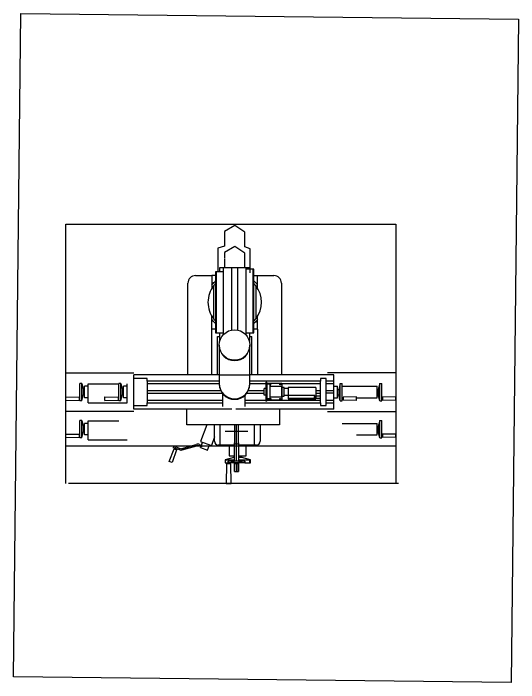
# Model space of a CAD drawing. Header units: inches. Extents: x -302 to 697, y -204 to 171.
# Drawn here: x -302.2 to -169.8, y -119.8 to 55.5 of the extents above; entities that cross this region are included whole.
import ezdxf

# ---------------------------------------------------------------- set-up
doc = ezdxf.new("R2010")
doc.units = ezdxf.units.IN
doc.header["$MEASUREMENT"] = 0
picture_1 = doc.add_image_def('image1.jpg', size_in_pixel=(3024, 4032))

# ---------------------------------------------------------------- blocks, each defined once
blk = doc.blocks.new('SW_CENTERMARKSYMBOL_5')
at = {"color": 0, "linetype": 'Continuous', "lineweight": 18}
for p, q in [((-0.1, 0), (-0.198, 0)), ((0, 0), (-0.1, 0)), ((0, 0.1), (0, 0.198)), ((0, 0), (0, 0.1)), ((0, 0), (0, -0.1)), ((0, 0), (0.1, 0)), ((0.1, 0), (0.198, 0)), ((0, -0.1), (0, -0.198))]:
    blk.add_line(p, q, dxfattribs=at)
blk = doc.blocks.new('SW_CENTERMARKSYMBOL_6')
at = {"color": 0, "linetype": 'Continuous', "lineweight": 18}
for p, q in [((-0.1, 0), (-0.198, 0)), ((0, 0), (-0.1, 0)), ((0, 0.1), (0, 0.198)), ((0, 0), (0, 0.1)), ((0, 0), (0, -0.1)), ((0, 0), (0.1, 0)), ((0.1, 0), (0.198, 0)), ((0, -0.1), (0, -0.198))]:
    blk.add_line(p, q, dxfattribs=at)
blk = doc.blocks.new('SW_CENTERMARKSYMBOL_7')
at = {"color": 0, "linetype": 'Continuous', "lineweight": 18}
for p, q in [((-0.1, 0), (-0.198, 0)), ((0, 0), (-0.1, 0)), ((0, 0.1), (0, 0.198)), ((0, 0), (0, 0.1)), ((0, 0), (0, -0.1)), ((0, 0), (0.1, 0)), ((0.1, 0), (0.198, 0)), ((0, -0.1), (0, -0.198))]:
    blk.add_line(p, q, dxfattribs=at)
blk = doc.blocks.new('SW_CENTERMARKSYMBOL_8')
at = {"color": 0, "linetype": 'Continuous', "lineweight": 18}
for p, q in [((-0.1, 0), (-0.198, 0)), ((0, 0), (-0.1, 0)), ((0, 0.1), (0, 0.198)), ((0, 0), (0, 0.1)), ((0, 0), (0, -0.1)), ((0, 0), (0.1, 0)), ((0.1, 0), (0.198, 0)), ((0, -0.1), (0, -0.198))]:
    blk.add_line(p, q, dxfattribs=at)
blk = doc.blocks.new('sharp-lmv-42-plan')
at = {"color": 18, "true_color": 0x000000}
for p, q in [((-148.56, -64.21), (-62.13, -64.21)), ((-147.86, -132.13), (-147.86, -64.21)), ((-61.43, -64.21), (-61.43, -132.13)), ((-61.43, -132.13), (-147.86, -132.13))]:
    blk.add_line(p, q, dxfattribs=at)
at = {"color": 6, "linetype": 'Continuous', "lineweight": 25}
for p, q in [((-104.76, -64.23), (-104.65, -69.41)), ((-103.43, -64.23), (-104.76, -64.23)), ((-103.54, -69.41), (-103.43, -64.23)), ((-106.71, -67.41), (-106.71, -69.44)), ((-106.66, -69.44), (-106.66, -67.41)), ((-106.2, -67.41), (-106.66, -67.41)), ((-106.2, -67.41), (-106.2, -69.44)), ((-106.15, -69.51), (-106.15, -67.41)), ((-106.11, -69.44), (-106.11, -67.41)), ((-105.65, -67.41), (-106.11, -67.41)), ((-105.65, -67.41), (-105.65, -69.44)), ((-105.6, -69.44), (-105.6, -67.41)), ((-109.83, -69.68), (-109.83, -70.45)), ((-109.58, -69.68), (-109.83, -69.68)), ((-108.37, -69.68), (-109.58, -69.68)), ((-109.58, -70.45), (-109.58, -69.68)), ((-108.36, -69.63), (-108.36, -70.09)), ((-108.35, -70.09), (-108.35, -69.63)), ((-108.35, -69.63), (-107.46, -69.63)), ((-108.35, -70.09), (-107.46, -70.09)), ((-107.46, -70.09), (-107.46, -69.63)), ((-107.07, -69.63), (-107.07, -70.09)), ((-107.07, -69.63), (-106.88, -69.63)), ((-106.88, -70.09), (-107.07, -70.09)), ((-106.88, -69.63), (-106.88, -70.09)), ((-106.78, -69.51), (-106.78, -69.63)), ((-106.78, -70.09), (-106.78, -74.88)), ((-106.77, -69.44), (-106.77, -69.51)), ((-106.15, -69.51), (-106.15, -69.63)), ((-106.15, -70.09), (-106.15, -74.88)), ((-105.54, -69.51), (-105.54, -69.44)), ((-105.53, -69.63), (-105.53, -69.51)), ((-105.53, -74.88), (-105.53, -70.09)), ((-105.43, -70.09), (-105.43, -69.63)), ((-105.43, -69.63), (-105.24, -69.63)), ((-105.24, -70.09), (-105.43, -70.09)), ((-105.24, -70.09), (-105.24, -69.63)), ((-104.84, -70.09), (-104.84, -69.63)), ((-104.84, -69.63), (-103.96, -69.63)), ((-104.84, -70.09), (-103.96, -70.09)), ((-104.65, -69.41), (-103.54, -69.41)), ((-104.37, -69.41), (-104.37, -69.63)), ((-104.35, -69.63), (-104.35, -69.41)), ((-103.96, -69.63), (-103.96, -70.09)), ((-103.95, -70.09), (-103.95, -69.63)), ((-103.14, -69.68), (-103.94, -69.68)), ((-103.82, -69.68), (-103.82, -69.41)), ((-103.14, -70.45), (-103.14, -69.68)), ((-90.42, -73.1), (-89.29, -69.71)), ((-88.54, -69.98), (-89.85, -73.31)), ((-89.29, -69.71), (-88.54, -69.98)), ((-109.83, -70.45), (-107.51, -71.01)), ((-109.58, -70.45), (-109.83, -70.45)), ((-106.78, -70.45), (-109.58, -70.45)), ((-108.7, -71.48), (-108.7, -74.44)), ((-106.78, -71.48), (-108.7, -71.48)), ((-107.51, -71.01), (-107.51, -71.48)), ((-107.51, -71.01), (-107.43, -71.01)), ((-107.43, -71.01), (-106.78, -71.01)), ((-107.43, -71.48), (-107.43, -71.01)), ((-103.14, -70.45), (-105.53, -70.45)), ((-105.53, -71.01), (-105.46, -71.01)), ((-104.27, -71.48), (-105.53, -71.48)), ((-105.46, -71.01), (-103.14, -70.45)), ((-105.46, -71.48), (-105.46, -71.01)), ((-104.27, -74.44), (-104.27, -71.48)), ((-98.59, -72.96), (-99.1, -74.37)), ((-96.71, -73.64), (-98.59, -72.96)), ((-91.93, -73.02), (-95.73, -74.12)), ((-95.72, -74.12), (-91.91, -73.02)), ((-91.81, -73.38), (-95.61, -74.48)), ((-91.91, -73.02), (-91.93, -73.02)), ((-90.22, -73.83), (-91.42, -73.4)), ((-91.31, -73.04), (-91.29, -73.04)), ((-91.29, -73.04), (-90.21, -73.44)), ((-90.81, -73.22), (-90.77, -73.13)), ((-90.77, -73.13), (-89.6, -73.56)), ((-89.85, -73.31), (-90.42, -73.1)), ((-90.36, -73.28), (-90.31, -73.14)), ((-90.1, -73.48), (-90.22, -73.83)), ((-90.21, -73.44), (-90.1, -73.48)), ((-90.1, -73.48), (-89.63, -73.65)), ((-89.96, -73.27), (-90.01, -73.41)), ((-89.6, -73.56), (-89.63, -73.65)), ((-112.38, -79.61), (-112.38, -75.3)), ((-111.38, -74.3), (-110.88, -74.3)), ((-110.88, -74.3), (-110.88, -79.61)), ((-110.88, -74.3), (-106.58, -74.3)), ((-106.58, -74.59), (-106.65, -74.64)), ((-106.65, -74.64), (-106.65, -79.61)), ((-106.15, -74.59), (-106.15, -74.64)), ((-106.15, -74.64), (-106.15, -79.61)), ((-105.73, -74.3), (-101.88, -74.3)), ((-105.65, -74.64), (-105.73, -74.59)), ((-105.65, -79.61), (-105.65, -74.64)), ((-101.88, -74.3), (-101.88, -79.61)), ((-101.88, -74.3), (-101.38, -74.3)), ((-100.38, -76.42), (-99.57, -74.2)), ((-100.38, -75.3), (-100.38, -79.61)), ((-96.75, -75.22), (-99.57, -74.2)), ((-98.35, -79.61), (-96.75, -75.22)), ((-97.22, -75.05), (-96.71, -73.64)), ((-96.94, -74.28), (-97.22, -75.05)), ((-96.97, -73.87), (-97.1, -74.22)), ((-97.1, -74.22), (-96.97, -73.87)), ((-96.46, -74.45), (-97.1, -74.22)), ((-97.1, -74.22), (-97.1, -74.22)), ((-96.97, -73.87), (-96.33, -74.1)), ((-96.97, -73.87), (-96.97, -73.87)), ((-96.71, -73.64), (-96.81, -73.93)), ((-95.73, -74.12), (-95.72, -74.12)), ((-90.22, -73.83), (-89.76, -74)), ((-89.63, -73.65), (-89.76, -74)), ((-103.15, -77.99), (-109.15, -77.99)), ((-131.64, -83.7), (-131.64, -85.37)), ((-131.64, -83.7), (-105.95, -83.7)), ((-104.95, -83.7), (-79.28, -83.7)), ((-79.28, -83.7), (-79.28, -84.7)), ((-129.64, -85.37), (-131.64, -85.37)), ((-131.64, -85.37), (-131.64, -86.02)), ((-129.64, -84.7), (-129.64, -85.37)), ((-128.14, -84.7), (-129.64, -84.7)), ((-129.64, -85.37), (-129.64, -86.02)), ((-128.14, -85.37), (-128.14, -84.7)), ((-108.45, -85.37), (-128.14, -85.37)), ((-128.14, -85.37), (-128.14, -86.02)), ((-114.05, -85.77), (-113.8, -85.77)), ((-114.05, -85.77), (-114.05, -90.77)), ((-113.8, -90.77), (-113.8, -85.77)), ((-108.45, -84.38), (-108.45, -87.44)), ((-102.45, -87.9), (-102.45, -84.38)), ((-82.78, -85.37), (-102.45, -85.37)), ((-82.78, -84.7), (-82.78, -85.37)), ((-79.28, -84.7), (-82.78, -84.7)), ((-82.78, -86.02), (-82.78, -85.37)), ((-79.28, -84.7), (-79.28, -91.7)), ((-77.53, -85.37), (-77.53, -86.02)), ((-137.55, -86), (-134.05, -86.07)), ((-137.55, -86), (-137.55, -86.9)), ((-137.55, -86.9), (-134.05, -86.82)), ((-134.05, -86.82), (-134.05, -86.07)), ((-133.86, -86.26), (-134.05, -86.26)), ((-133.86, -86.63), (-134.05, -86.63)), ((-133.86, -86.7), (-134.05, -86.7)), ((-133.34, -85.93), (-133.86, -85.93)), ((-133.86, -85.93), (-133.86, -90.46)), ((-133.34, -85.93), (-133.34, -90.46)), ((-133.34, -85.93), (-132.97, -87.5)), ((-132.64, -87.5), (-132.97, -87.5)), ((-132.97, -88.89), (-132.97, -87.5)), ((-131.64, -86.7), (-132.64, -86.7)), ((-132.64, -86.7), (-132.64, -89.7)), ((-131.64, -86.02), (-131.64, -87.87)), ((-131.64, -86.02), (-129.64, -86.02)), ((-129.64, -86.02), (-129.64, -87.87)), ((-126.93, -86.55), (-128.18, -86.55)), ((-128.18, -86.55), (-128.18, -87.1)), ((-128.18, -87.1), (-126.93, -87.1)), ((-128.14, -86.02), (-128.14, -86.55)), ((-128.14, -86.02), (-114.05, -86.02)), ((-128.14, -87.1), (-128.14, -87.87)), ((-126.93, -87.14), (-126.93, -86.43)), ((-119.7, -86.43), (-126.93, -86.43)), ((-126.93, -89.41), (-126.93, -87.14)), ((-126.68, -87.14), (-126.93, -87.14)), ((-126.68, -86.47), (-119.7, -86.47)), ((-126.68, -86.47), (-126.68, -87.14)), ((-126.68, -87.14), (-126.68, -87.25)), ((-126.68, -87.25), (-119.7, -87.25)), ((-126.55, -86.61), (-126.55, -87.01)), ((-119.7, -86.47), (-119.7, -86.43)), ((-119.7, -87.25), (-119.7, -86.47)), ((-119.7, -89.41), (-119.7, -87.25)), ((-118.59, -87.39), (-119.7, -87.39)), ((-118.09, -87.14), (-118.59, -87.14)), ((-118.59, -87.14), (-118.59, -89.41)), ((-118.09, -87.14), (-118.09, -89.41)), ((-118.06, -87.39), (-118.09, -87.39)), ((-114.19, -86.15), (-118.06, -86.15)), ((-118.06, -86.94), (-118.06, -86.15)), ((-114.99, -86.94), (-118.06, -86.94)), ((-118.06, -86.94), (-118.06, -89.61)), ((-114.19, -86.49), (-114.99, -86.49)), ((-114.99, -86.49), (-114.99, -90.3)), ((-114.19, -86.49), (-114.19, -86.15)), ((-114.19, -86.49), (-114.19, -90.3)), ((-114.05, -87.39), (-114.19, -87.39)), ((-113.8, -86.02), (-108.45, -86.02)), ((-113.8, -87.39), (-113.4, -87.39)), ((-113.4, -87.39), (-113.4, -89.16)), ((-102.45, -86.02), (-82.78, -86.02)), ((-82.78, -87.87), (-82.78, -86.02)), ((-77.53, -86.02), (-77.53, -87.87)), ((-77.53, -86.7), (-76.53, -86.7)), ((-76.53, -86.7), (-76.53, -89.7)), ((-76.53, -87.5), (-76.21, -87.5)), ((-75.83, -85.93), (-76.21, -87.5)), ((-76.21, -88.89), (-76.21, -87.5)), ((-75.83, -85.93), (-75.31, -85.93)), ((-75.83, -85.93), (-75.83, -90.46)), ((-75.31, -85.93), (-75.31, -90.46)), ((-75.31, -86.26), (-75.13, -86.26)), ((-75.31, -86.63), (-75.13, -86.63)), ((-71.63, -86), (-75.13, -86.07)), ((-75.13, -86.82), (-75.13, -86.07)), ((-71.63, -86.9), (-75.13, -86.82)), ((-71.63, -86), (-71.63, -86.9)), ((-133.34, -90.46), (-132.97, -88.89)), ((-132.64, -88.89), (-132.97, -88.89)), ((-131.64, -87.87), (-129.64, -87.87)), ((-131.64, -87.87), (-131.64, -88.52)), ((-131.64, -88.52), (-131.64, -90.37)), ((-131.64, -88.52), (-129.64, -88.52)), ((-129.64, -87.87), (-129.64, -88.52)), ((-129.64, -88.52), (-129.64, -90.37)), ((-126.93, -87.87), (-128.14, -87.87)), ((-128.14, -87.87), (-128.14, -88.52)), ((-128.14, -88.52), (-128.14, -90.37)), ((-128.14, -88.52), (-126.93, -88.52)), ((-119.7, -89.16), (-118.59, -89.16)), ((-118.09, -89.16), (-118.06, -89.16)), ((-114.19, -89.16), (-114.05, -89.16)), ((-113.8, -89.16), (-113.4, -89.16)), ((-108.83, -87.87), (-113.4, -87.87)), ((-113.4, -88.52), (-109.24, -88.52)), ((-82.78, -87.87), (-102.45, -87.87)), ((-102.06, -88.52), (-82.78, -88.52)), ((-82.78, -88.52), (-82.78, -87.87)), ((-82.78, -90.37), (-82.78, -88.52)), ((-77.53, -87.87), (-77.53, -88.52)), ((-77.53, -88.52), (-77.53, -90.37)), ((-76.53, -88.89), (-76.21, -88.89)), ((-75.83, -90.46), (-76.21, -88.89)), ((-133.34, -90.46), (-133.86, -90.46)), ((-131.64, -89.7), (-132.64, -89.7)), ((-131.64, -90.37), (-129.64, -90.37)), ((-131.64, -90.37), (-131.64, -91.02)), ((-131.64, -91.02), (-131.64, -92.7)), ((-131.64, -91.02), (-129.64, -91.02)), ((-129.64, -90.37), (-129.64, -91.02)), ((-129.64, -91.02), (-129.64, -91.7)), ((-128.14, -90.37), (-118.06, -90.37)), ((-128.14, -90.37), (-128.14, -91.02)), ((-128.14, -91.7), (-128.14, -91.02)), ((-128.14, -91.02), (-109.65, -91.02)), ((-126.93, -89.41), (-119.7, -89.41)), ((-118.59, -89.41), (-118.09, -89.41)), ((-118.06, -89.61), (-114.99, -89.61)), ((-118.06, -90.4), (-118.06, -89.61)), ((-118.06, -90.4), (-114.19, -90.4)), ((-114.19, -90.3), (-114.99, -90.3)), ((-114.19, -90.4), (-114.19, -90.3)), ((-114.19, -90.37), (-114.05, -90.37)), ((-114.05, -90.77), (-113.8, -90.77)), ((-113.8, -90.37), (-109.65, -90.37)), ((-109.65, -90.29), (-109.65, -90.42)), ((-109.65, -90.42), (-109.65, -92.7)), ((-101.65, -90.42), (-101.65, -90.29)), ((-101.65, -90.37), (-82.78, -90.37)), ((-101.65, -92.7), (-101.65, -90.42)), ((-101.65, -91.02), (-82.78, -91.02)), ((-82.78, -91.02), (-82.78, -90.37)), ((-82.78, -91.02), (-82.78, -91.7)), ((-77.53, -89.7), (-76.53, -89.7)), ((-75.83, -90.46), (-75.31, -90.46)), ((-131.64, -92.7), (-109.65, -92.7)), ((-129.64, -91.7), (-128.14, -91.7)), ((-117.93, -116.7), (-117.93, -92.7)), ((-111.68, -104.7), (-111.68, -92.7)), ((-110.18, -92.7), (-110.18, -102.7)), ((-101.65, -92.7), (-109.65, -92.7)), ((-109.65, -92.7), (-109.65, -100.42)), ((-101.65, -92.7), (-79.28, -92.7)), ((-101.65, -100.42), (-101.65, -92.7)), ((-101.18, -92.7), (-101.18, -102.7)), ((-99.68, -92.7), (-99.68, -104.7)), ((-93.43, -92.7), (-93.43, -116.7)), ((-82.78, -91.7), (-79.28, -91.7)), ((-79.28, -91.7), (-79.28, -92.7)), ((-109.65, -100.42), (-109.65, -100.51)), ((-101.65, -100.51), (-101.65, -100.42)), ((-109.68, -102.7), (-110.18, -102.7)), ((-109.68, -101.7), (-109.68, -103.7)), ((-109.47, -101.7), (-109.68, -101.7)), ((-108.68, -103.13), (-108.68, -120.7)), ((-102.68, -120.7), (-102.68, -103.19)), ((-101.68, -101.7), (-101.83, -101.7)), ((-101.68, -103.7), (-101.68, -101.7)), ((-101.18, -102.7), (-101.68, -102.7)), ((-111.68, -104.7), (-110.68, -104.7)), ((-111.68, -104.7), (-111.68, -107.2)), ((-110.68, -103.7), (-110.68, -120.39)), ((-110.43, -103.7), (-110.68, -103.7)), ((-110.43, -120.39), (-110.43, -103.7)), ((-108.68, -103.7), (-110.43, -103.7)), ((-106.44, -120.7), (-106.44, -104.44)), ((-104.91, -104.44), (-104.91, -120.7)), ((-100.93, -103.7), (-102.68, -103.7)), ((-100.93, -103.7), (-100.93, -119.7)), ((-100.68, -103.7), (-100.93, -103.7)), ((-100.68, -119.7), (-100.68, -103.7)), ((-100.68, -104.7), (-99.68, -104.7)), ((-99.68, -104.7), (-99.68, -107.2)), ((-111.18, -116.03), (-111.18, -107.37)), ((-100.18, -107.37), (-100.18, -116.03)), ((-111.68, -116.2), (-111.68, -118.7)), ((-99.68, -118.7), (-99.68, -116.2)), ((-111.68, -118.7), (-115.93, -118.7)), ((-110.68, -118.7), (-111.68, -118.7)), ((-100.68, -118.7), (-99.68, -118.7)), ((-95.43, -118.7), (-99.68, -118.7)), ((-110.68, -120.39), (-110.43, -120.39)), ((-110.43, -120.39), (-108.68, -120.39)), ((-109.68, -120.39), (-109.68, -120.7)), ((-109.68, -120.7), (-108.68, -120.7)), ((-108.68, -120.7), (-106.44, -120.7)), ((-106.44, -120.7), (-104.91, -120.7)), ((-104.91, -120.7), (-102.68, -120.7)), ((-102.68, -119.7), (-100.93, -119.7)), ((-102.68, -120.7), (-101.68, -120.7)), ((-101.68, -120.7), (-101.68, -119.7)), ((-100.93, -119.7), (-100.68, -119.7))]:
    blk.add_line(p, q, dxfattribs=at)
at = {"color": 18, "linetype": 'Continuous', "lineweight": 25, "true_color": 0x000000}
for p, q in [((-147.86, -76.29), (-144.36, -76.37)), ((-147.86, -76.29), (-147.86, -77.19)), ((-144.36, -77.12), (-144.36, -76.37)), ((-144.17, -76.56), (-144.36, -76.56)), ((-144.17, -76.93), (-144.36, -76.93)), ((-144.17, -76.23), (-144.17, -80.76)), ((-143.65, -76.23), (-144.17, -76.23)), ((-143.65, -76.23), (-143.27, -77.8)), ((-143.65, -76.23), (-143.65, -80.76)), ((-142.95, -76.99), (-142.95, -79.99)), ((-137.55, -76.99), (-142.95, -76.99)), ((-67.33, -75.67), (-67.33, -76.32)), ((-67.33, -76.32), (-67.33, -78.17)), ((-67.33, -76.99), (-66.33, -76.99)), ((-66.33, -76.99), (-66.33, -79.99)), ((-65.63, -76.23), (-66.01, -77.8)), ((-65.63, -76.23), (-65.11, -76.23)), ((-65.63, -76.23), (-65.63, -80.76)), ((-65.11, -76.23), (-65.11, -80.76)), ((-65.11, -76.56), (-64.93, -76.56)), ((-65.11, -76.93), (-64.93, -76.93)), ((-61.43, -76.29), (-64.93, -76.37)), ((-64.93, -77.12), (-64.93, -76.37)), ((-147.86, -77.19), (-144.36, -77.12)), ((-143.27, -79.19), (-143.27, -77.8)), ((-142.95, -77.8), (-143.27, -77.8)), ((-67.33, -78.17), (-67.33, -78.82)), ((-67.33, -78.82), (-67.33, -80.67)), ((-66.33, -77.8), (-66.01, -77.8)), ((-66.01, -79.19), (-66.01, -77.8)), ((-61.43, -77.19), (-64.93, -77.12)), ((-143.65, -80.76), (-143.27, -79.19)), ((-142.95, -79.19), (-143.27, -79.19)), ((-133.86, -79.99), (-142.95, -79.99)), ((-67.33, -79.99), (-66.33, -79.99)), ((-66.33, -79.19), (-66.01, -79.19)), ((-65.63, -80.76), (-66.01, -79.19)), ((-143.65, -80.76), (-144.17, -80.76)), ((-65.63, -80.76), (-65.11, -80.76)), ((-67.33, -85.37), (-67.33, -86.02)), ((-147.86, -86), (-144.36, -86.07)), ((-147.86, -86), (-147.86, -86.9)), ((-147.86, -86.9), (-144.36, -86.82)), ((-144.36, -86.82), (-144.36, -86.07)), ((-144.17, -86.26), (-144.36, -86.26)), ((-144.17, -86.63), (-144.36, -86.63)), ((-143.65, -85.93), (-144.17, -85.93)), ((-144.17, -85.93), (-144.17, -90.46)), ((-143.65, -85.93), (-143.65, -90.46)), ((-143.65, -85.93), (-143.27, -87.5)), ((-142.95, -87.5), (-143.27, -87.5)), ((-143.27, -88.89), (-143.27, -87.5)), ((-142.95, -86.7), (-142.95, -89.7)), ((-137.55, -86.7), (-142.95, -86.7)), ((-67.33, -86.02), (-67.33, -87.87)), ((-67.33, -86.7), (-66.33, -86.7)), ((-66.33, -86.7), (-66.33, -89.7)), ((-66.33, -87.5), (-66.01, -87.5)), ((-65.63, -85.93), (-66.01, -87.5)), ((-66.01, -88.89), (-66.01, -87.5)), ((-65.63, -85.93), (-65.11, -85.93)), ((-65.63, -85.93), (-65.63, -90.46)), ((-65.11, -85.93), (-65.11, -90.46)), ((-65.11, -86.26), (-64.93, -86.26)), ((-65.11, -86.63), (-64.93, -86.63)), ((-61.43, -86), (-64.93, -86.07)), ((-64.93, -86.82), (-64.93, -86.07)), ((-61.43, -86.9), (-64.93, -86.82)), ((-61.43, -86), (-61.43, -86.9)), ((-143.65, -90.46), (-143.27, -88.89)), ((-142.95, -88.89), (-143.27, -88.89)), ((-67.33, -87.87), (-67.33, -88.52)), ((-67.33, -88.52), (-67.33, -90.37)), ((-66.33, -88.89), (-66.01, -88.89)), ((-65.63, -90.46), (-66.01, -88.89)), ((-143.65, -90.46), (-144.17, -90.46)), ((-133.86, -89.7), (-142.95, -89.7)), ((-67.33, -89.7), (-66.33, -89.7)), ((-65.63, -90.46), (-65.11, -90.46))]:
    blk.add_line(p, q, dxfattribs=at)
at = {"color": 251, "true_color": 0x636466}
for p, q in [((-130.02, -83.12), (-147.86, -83.12)), ((-79.28, -83.12), (-61.43, -83.12)), ((-147.86, -93.26), (-130.02, -93.26)), ((-61.43, -93.26), (-79.28, -93.26))]:
    blk.add_line(p, q, dxfattribs=at)
at = {"color": 6}
for p, q in [((-108.3, -120.68), (-108.3, -124.53)), ((-103.05, -123.14), (-103.05, -120.7)), ((-103.05, -124.71), (-103.05, -123.31)), ((-108.3, -124.53), (-105.68, -126.28)), ((-105.68, -126.28), (-103.05, -124.71))]:
    blk.add_line(p, q, dxfattribs=at)
at = {"color": 18, "true_color": 0x000000}
for points in [[(-147.86, -83.7), (-147.86, -73.99), (-61.43, -73.99)], [(-67.33, -75.67), (-77.53, -75.67)], [(-67.33, -80.67), (-75.31, -80.67)], [(-67.33, -85.37), (-77.53, -85.37)], [(-67.33, -90.37), (-75.31, -90.37)]]:
    blk.add_lwpolyline(points, dxfattribs=at)
at = {"color": 6}
blk.add_lwpolyline([(-117.43, -83.7), (-117.43, -79.61), (-93.1, -79.61), (-93.1, -83.7)], dxfattribs=at)
at = {"color": 251, "true_color": 0x636466}
blk.add_lwpolyline([(-109.7, -119.41), (-109.7, -125.7), (-108.3, -126.23), (-108.3, -130.09), (-105.68, -131.84), (-103.05, -130.27), (-103.05, -128.87), (-103.05, -126.4), (-101.3, -125.88), (-101.3, -119.58)], dxfattribs=at)
at = {"color": 6, "linetype": 'Continuous', "lineweight": 25}
for centre, radius in [((-117.56, -86.4), 0.098), ((-115.06, -86.4), 0.098), ((-117.56, -90.15), 0.098), ((-105.65, -100.51), 4)]:
    blk.add_circle(centre, radius, dxfattribs=at)
for centre, radius, start, end in [((-91.65, -73.98), 1, 70.0002, 106.0958), ((-91.64, -73.98), 1, 70.0002, 106.0958), ((-91.64, -73.98), 0.625, 70.0002, 106.0958), ((-111.38, -75.3), 1, 90, 180), ((-101.38, -75.3), 1, 0, 90), ((-95.99, -73.16), 1.37, 250.0002, 286.0958), ((-96.01, -73.15), 1, 250.0002, 286.0958), ((-95.99, -73.16), 1, 250.0002, 286.0958), ((-126.68, -87.01), 0.125, 270, 360), ((-105.65, -90.29), 4, 0.0058, 179.9942), ((-105.65, -90.42), 4, 0.0058, 179.9942), ((-115.06, -90.15), 0.098, 40.0658, 319.9342), ((-105.65, -100.42), 4, 0.0058, 179.9942), ((-105.68, -111.7), 7, 141.7868, 218.2132), ((-105.68, -111.7), 7, 0, 38.2132), ((-105.68, -111.7), 7, 321.7868, 0), ((-115.93, -116.7), 2, 180, 270), ((-105.68, -111.7), 7.5, 216.8699, 228.1897), ((-95.43, -116.7), 2, 270, 0)]:
    blk.add_arc(centre, radius, start, end, dxfattribs=at)
for points, knots in [([(-106.71, -67.41), (-106.7, -67.41), (-106.7, -67.41), (-106.69, -67.41), (-106.68, -67.41), (-106.67, -67.41), (-106.66, -67.41), (-106.66, -67.41)], [0, 0, 0, 0, 0.200193, 0.400097, 0.599903, 0.799807, 1, 1, 1, 1]), ([(-106.2, -67.41), (-106.19, -67.41), (-106.18, -67.41), (-106.16, -67.41), (-106.15, -67.41)], [0, 0, 0, 0, 0.500377, 1, 1, 1, 1]), ([(-106.15, -67.41), (-106.15, -67.41), (-106.13, -67.41), (-106.11, -67.41), (-106.11, -67.41)], [0, 0, 0, 0, 0.499623, 1, 1, 1, 1]), ([(-105.65, -67.41), (-105.65, -67.41), (-105.64, -67.41), (-105.63, -67.41), (-105.62, -67.41), (-105.61, -67.41), (-105.6, -67.41), (-105.6, -67.41)], [0, 0, 0, 0, 0.200193, 0.400097, 0.599903, 0.799807, 1, 1, 1, 1]), ([(-108.35, -69.63), (-108.35, -69.63), (-108.35, -69.63), (-108.36, -69.63), (-108.36, -69.63), (-108.36, -69.63)], [0, 0, 0, 0, 0.5, 0.5, 1, 1, 1, 1]), ([(-108.36, -70.09), (-108.36, -70.09), (-108.36, -70.09), (-108.35, -70.09), (-108.35, -70.09), (-108.35, -70.09)], [0, 0, 0, 0, 0.5, 0.5, 1, 1, 1, 1]), ([(-107.46, -69.63), (-107.46, -69.63), (-107.44, -69.63), (-107.43, -69.63), (-107.41, -69.63), (-107.39, -69.63), (-107.37, -69.63), (-107.34, -69.63), (-107.3, -69.63), (-107.25, -69.63), (-107.2, -69.63), (-107.16, -69.63), (-107.12, -69.63), (-107.1, -69.63), (-107.08, -69.63), (-107.07, -69.63)], [0, 0, 0, 0, 0.04174, 0.083394, 0.125008, 0.166626, 0.208293, 0.250053, 0.374998, 0.500017, 0.624961, 0.74998, 0.833364, 0.916584, 1, 1, 1, 1]), ([(-107.07, -70.09), (-107.12, -70.09), (-107.18, -70.09), (-107.32, -70.09), (-107.39, -70.09), (-107.46, -70.09)], [0, 0, 0, 0, 0.5, 0.5, 1, 1, 1, 1]), ([(-106.88, -69.63), (-106.87, -69.63), (-106.86, -69.63), (-106.84, -69.63), (-106.82, -69.63), (-106.8, -69.63), (-106.78, -69.63), (-106.76, -69.63), (-106.74, -69.63), (-106.7, -69.63), (-106.64, -69.63), (-106.55, -69.63), (-106.45, -69.63), (-106.32, -69.63), (-106.15, -69.63), (-105.99, -69.63), (-105.86, -69.63), (-105.76, -69.63), (-105.67, -69.63), (-105.6, -69.63), (-105.55, -69.63), (-105.52, -69.63), (-105.49, -69.63), (-105.46, -69.63), (-105.44, -69.63), (-105.43, -69.63)], [0, 0, 0, 0, 0.015665, 0.031302, 0.046922, 0.062532, 0.078143, 0.093764, 0.109404, 0.125074, 0.187577, 0.2501, 0.312604, 0.375127, 0.500002, 0.624878, 0.687381, 0.749904, 0.812408, 0.874931, 0.89998, 0.924973, 0.949948, 0.974944, 1, 1, 1, 1]), ([(-106.88, -70.09), (-106.83, -70.09), (-106.78, -70.09), (-106.67, -70.09), (-106.61, -70.09), (-106.48, -70.09), (-106.42, -70.09), (-106.29, -70.09), (-106.22, -70.09), (-106.09, -70.09), (-106.02, -70.09), (-105.89, -70.09), (-105.82, -70.09), (-105.7, -70.09), (-105.64, -70.09), (-105.53, -70.09), (-105.48, -70.09), (-105.43, -70.09)], [0, 0, 0, 0, 0.125, 0.125, 0.25, 0.25, 0.375, 0.375, 0.5, 0.5, 0.625, 0.625, 0.75, 0.75, 0.875, 0.875, 1, 1, 1, 1]), ([(-106.15, -69.51), (-106.24, -69.51), (-106.32, -69.51), (-106.47, -69.51), (-106.54, -69.51), (-106.65, -69.51), (-106.7, -69.51), (-106.76, -69.51), (-106.78, -69.51), (-106.78, -69.51)], [0, 0, 0, 0, 0.25, 0.25, 0.5, 0.5, 0.75, 0.75, 1, 1, 1, 1]), ([(-106.71, -69.44), (-106.73, -69.44), (-106.74, -69.44), (-106.76, -69.44), (-106.77, -69.44), (-106.77, -69.44)], [0, 0, 0, 0, 0.5, 0.5, 1, 1, 1, 1]), ([(-106.2, -69.44), (-106.25, -69.44), (-106.29, -69.44), (-106.38, -69.44), (-106.42, -69.44), (-106.5, -69.44), (-106.54, -69.44), (-106.6, -69.44), (-106.63, -69.44), (-106.66, -69.44)], [0, 0, 0, 0, 0.25, 0.25, 0.5, 0.5, 0.75, 0.75, 1, 1, 1, 1]), ([(-105.53, -69.51), (-105.53, -69.51), (-105.55, -69.51), (-105.61, -69.51), (-105.65, -69.51), (-105.77, -69.51), (-105.84, -69.51), (-105.99, -69.51), (-106.07, -69.51), (-106.15, -69.51)], [0, 0, 0, 0, 0.25, 0.25, 0.5, 0.5, 0.75, 0.75, 1, 1, 1, 1]), ([(-105.65, -69.44), (-105.67, -69.44), (-105.7, -69.44), (-105.77, -69.44), (-105.81, -69.44), (-105.89, -69.44), (-105.93, -69.44), (-106.02, -69.44), (-106.06, -69.44), (-106.11, -69.44)], [0, 0, 0, 0, 0.25, 0.25, 0.5, 0.5, 0.75, 0.75, 1, 1, 1, 1]), ([(-105.54, -69.44), (-105.54, -69.44), (-105.55, -69.44), (-105.57, -69.44), (-105.58, -69.44), (-105.6, -69.44)], [0, 0, 0, 0, 0.5, 0.5, 1, 1, 1, 1]), ([(-105.24, -69.63), (-105.23, -69.63), (-105.22, -69.63), (-105.21, -69.63), (-105.2, -69.63), (-105.18, -69.63), (-105.17, -69.63), (-105.14, -69.63), (-105.11, -69.63), (-105.06, -69.63), (-105.01, -69.63), (-104.96, -69.63), (-104.92, -69.63), (-104.88, -69.63), (-104.86, -69.63), (-104.84, -69.63)], [0, 0, 0, 0, 0.04174, 0.083394, 0.125008, 0.166626, 0.208293, 0.250053, 0.374998, 0.500017, 0.624961, 0.74998, 0.833364, 0.916584, 1, 1, 1, 1]), ([(-104.84, -70.09), (-104.92, -70.09), (-104.99, -70.09), (-105.12, -70.09), (-105.19, -70.09), (-105.24, -70.09)], [0, 0, 0, 0, 0.5, 0.5, 1, 1, 1, 1]), ([(-103.95, -69.63), (-103.95, -69.63), (-103.95, -69.63), (-103.95, -69.63), (-103.96, -69.63), (-103.96, -69.63)], [0, 0, 0, 0, 0.5, 0.5, 1, 1, 1, 1]), ([(-103.96, -70.09), (-103.96, -70.09), (-103.95, -70.09), (-103.95, -70.09), (-103.95, -70.09), (-103.95, -70.09)], [0, 0, 0, 0, 0.5, 0.5, 1, 1, 1, 1]), ([(-106.15, -74.64), (-106.22, -74.64), (-106.28, -74.64), (-106.41, -74.64), (-106.46, -74.64), (-106.55, -74.64), (-106.59, -74.64), (-106.64, -74.64), (-106.65, -74.64), (-106.65, -74.64)], [0, 0, 0, 0, 0.25, 0.25, 0.5, 0.5, 0.75, 0.75, 1, 1, 1, 1]), ([(-106.15, -74.59), (-106.21, -74.59), (-106.26, -74.59), (-106.37, -74.59), (-106.41, -74.59), (-106.49, -74.59), (-106.52, -74.59), (-106.56, -74.59), (-106.58, -74.59), (-106.58, -74.59)], [0, 0, 0, 0, 0.25, 0.25, 0.5, 0.5, 0.75, 0.75, 1, 1, 1, 1]), ([(-105.73, -74.59), (-105.73, -74.59), (-105.74, -74.59), (-105.79, -74.59), (-105.82, -74.59), (-105.89, -74.59), (-105.94, -74.59), (-106.04, -74.59), (-106.1, -74.59), (-106.15, -74.59)], [0, 0, 0, 0, 0.25, 0.25, 0.5, 0.5, 0.75, 0.75, 1, 1, 1, 1]), ([(-105.65, -74.64), (-105.65, -74.64), (-105.67, -74.64), (-105.72, -74.64), (-105.75, -74.64), (-105.85, -74.64), (-105.9, -74.64), (-106.02, -74.64), (-106.09, -74.64), (-106.15, -74.64)], [0, 0, 0, 0, 0.25, 0.25, 0.5, 0.5, 0.75, 0.75, 1, 1, 1, 1]), ([(-126.55, -86.61), (-126.55, -86.61), (-126.55, -86.61), (-126.55, -86.6), (-126.55, -86.6), (-126.55, -86.6), (-126.55, -86.59), (-126.56, -86.58), (-126.56, -86.58), (-126.56, -86.57), (-126.57, -86.57), (-126.57, -86.56), (-126.57, -86.56), (-126.58, -86.55), (-126.58, -86.55), (-126.59, -86.54), (-126.6, -86.53), (-126.61, -86.52), (-126.63, -86.5), (-126.65, -86.48), (-126.67, -86.47), (-126.68, -86.47)], [0, 0, 0, 0, 0.029138, 0.058908, 0.089295, 0.120284, 0.151859, 0.184005, 0.216709, 0.249957, 0.283737, 0.318039, 0.352853, 0.388171, 0.423989, 0.460303, 0.497112, 0.619377, 0.74982, 0.844914, 1, 1, 1, 1]), ([(-126.68, -87.25), (-126.67, -87.24), (-126.65, -87.22), (-126.63, -87.19), (-126.61, -87.16), (-126.59, -87.13), (-126.57, -87.09), (-126.56, -87.06), (-126.55, -87.04), (-126.55, -87.02), (-126.55, -87.02), (-126.55, -87.01)], [0, 0, 0, 0, 0.137873, 0.245676, 0.383094, 0.501856, 0.681001, 0.839185, 0.895247, 0.948864, 1, 1, 1, 1]), ([(-111.68, -107.2), (-111.55, -107.04), (-111.3, -106.72), (-110.96, -106.36), (-110.74, -106.17), (-110.68, -106.11)], [0, 0, 0, 0, 0.41212, 0.829449, 1, 1, 1, 1]), ([(-111.18, -107.37), (-111.17, -107.36), (-111.16, -107.35), (-111.15, -107.33), (-111.13, -107.31), (-111.12, -107.29), (-111.1, -107.27), (-111.09, -107.26), (-111.07, -107.24), (-111.06, -107.22), (-111.05, -107.2), (-111.03, -107.19), (-110.99, -107.14), (-110.94, -107.08), (-110.86, -106.99), (-110.79, -106.91), (-110.74, -106.86), (-110.71, -106.83), (-110.69, -106.81), (-110.69, -106.81), (-110.68, -106.8), (-110.68, -106.8), (-110.68, -106.8), (-110.68, -106.8), (-110.68, -106.8), (-110.68, -106.8)], [0, 0, 0, 0, 0.023566, 0.046966, 0.07021, 0.093304, 0.116258, 0.139079, 0.161776, 0.184357, 0.206832, 0.229209, 0.251497, 0.382147, 0.505612, 0.633163, 0.751794, 0.815645, 0.877523, 0.898265, 0.918788, 0.939156, 0.959435, 0.979694, 1, 1, 1, 1]), ([(-100.68, -106.11), (-100.57, -106.2), (-100.34, -106.42), (-100, -106.78), (-99.78, -107.06), (-99.68, -107.2)], [0, 0, 0, 0, 0.285953, 0.644437, 1, 1, 1, 1]), ([(-100.68, -106.8), (-100.68, -106.8), (-100.68, -106.8), (-100.67, -106.8), (-100.67, -106.8), (-100.67, -106.8), (-100.67, -106.8), (-100.67, -106.8), (-100.67, -106.8), (-100.67, -106.81), (-100.66, -106.81), (-100.66, -106.81), (-100.64, -106.83), (-100.61, -106.86), (-100.56, -106.91), (-100.49, -106.99), (-100.41, -107.08), (-100.35, -107.15), (-100.31, -107.2), (-100.28, -107.23), (-100.25, -107.27), (-100.23, -107.3), (-100.2, -107.33), (-100.18, -107.35), (-100.18, -107.37)], [0, 0, 0, 0, 0.012191, 0.024357, 0.036511, 0.048668, 0.060843, 0.07305, 0.085304, 0.097619, 0.110009, 0.122488, 0.184351, 0.248216, 0.366832, 0.494398, 0.617849, 0.748512, 0.789435, 0.830684, 0.872312, 0.914374, 0.95692, 1, 1, 1, 1]), ([(-111.68, -107.2), (-111.68, -107.2), (-111.68, -107.22), (-111.68, -107.24), (-111.68, -107.26), (-111.68, -107.28), (-111.68, -107.31), (-111.68, -107.35), (-111.68, -107.4), (-111.68, -107.48), (-111.68, -107.55), (-111.68, -107.62), (-111.68, -107.68), (-111.68, -107.75), (-111.68, -107.82), (-111.68, -107.89), (-111.68, -107.94), (-111.68, -107.98), (-111.68, -108.02), (-111.68, -108.05), (-111.68, -108.06), (-111.68, -108.07), (-111.68, -108.08), (-111.68, -108.08), (-111.68, -108.09), (-111.68, -108.09), (-111.68, -108.09), (-111.68, -108.09)], [0, 0, 0, 0, 0.018144, 0.037288, 0.057429, 0.078563, 0.100687, 0.123798, 0.188052, 0.252186, 0.324753, 0.390297, 0.448912, 0.50068, 0.589398, 0.666473, 0.71004, 0.7504, 0.815688, 0.874395, 0.893393, 0.911939, 0.930089, 0.947905, 0.96545, 0.982792, 1, 1, 1, 1]), ([(-99.68, -107.2), (-99.68, -107.2), (-99.68, -107.22), (-99.68, -107.24), (-99.68, -107.27), (-99.68, -107.29), (-99.68, -107.31), (-99.68, -107.33), (-99.68, -107.36), (-99.68, -107.38), (-99.68, -107.4), (-99.68, -107.43), (-99.68, -107.45), (-99.68, -107.51), (-99.68, -107.61), (-99.68, -107.72), (-99.68, -107.8), (-99.68, -107.86), (-99.68, -107.92), (-99.68, -107.97), (-99.68, -108.02), (-99.68, -108.05), (-99.68, -108.06), (-99.68, -108.07), (-99.68, -108.08), (-99.68, -108.08), (-99.68, -108.09), (-99.68, -108.09), (-99.68, -108.09), (-99.68, -108.09)], [0, 0, 0, 0, 0.021021, 0.042023, 0.063011, 0.083991, 0.104968, 0.125948, 0.146937, 0.167941, 0.188964, 0.210014, 0.231095, 0.252213, 0.379218, 0.500629, 0.564872, 0.626662, 0.690431, 0.750372, 0.81491, 0.874376, 0.893308, 0.911769, 0.929839, 0.947605, 0.965158, 0.982591, 1, 1, 1, 1]), ([(-111.68, -115.3), (-111.68, -115.3), (-111.68, -115.3), (-111.68, -115.3), (-111.68, -115.3), (-111.68, -115.3), (-111.68, -115.31), (-111.68, -115.31), (-111.68, -115.31), (-111.68, -115.31), (-111.68, -115.32), (-111.68, -115.32), (-111.68, -115.33), (-111.68, -115.33), (-111.68, -115.34), (-111.68, -115.37), (-111.68, -115.41), (-111.68, -115.45), (-111.68, -115.5), (-111.68, -115.57), (-111.68, -115.64), (-111.68, -115.72), (-111.68, -115.78), (-111.68, -115.85), (-111.68, -115.92), (-111.68, -115.99), (-111.68, -116.05), (-111.68, -116.1), (-111.68, -116.15), (-111.68, -116.18), (-111.68, -116.2)], [0, 0, 0, 0, 0.009254, 0.018538, 0.027862, 0.037238, 0.046676, 0.056186, 0.065779, 0.075466, 0.085254, 0.095155, 0.105178, 0.11533, 0.125622, 0.184322, 0.249615, 0.289969, 0.333541, 0.410609, 0.499331, 0.558395, 0.625498, 0.679966, 0.74782, 0.811852, 0.876208, 0.916733, 0.957996, 1, 1, 1, 1]), ([(-99.68, -116.2), (-99.68, -116.19), (-99.68, -116.17), (-99.68, -116.15), (-99.68, -116.13), (-99.68, -116.11), (-99.68, -116.08), (-99.68, -116.04), (-99.68, -115.99), (-99.68, -115.91), (-99.68, -115.84), (-99.68, -115.77), (-99.68, -115.71), (-99.68, -115.64), (-99.68, -115.57), (-99.68, -115.5), (-99.68, -115.45), (-99.68, -115.41), (-99.68, -115.37), (-99.68, -115.34), (-99.68, -115.33), (-99.68, -115.32), (-99.68, -115.31), (-99.68, -115.31), (-99.68, -115.3), (-99.68, -115.3), (-99.68, -115.3), (-99.68, -115.3)], [0, 0, 0, 0, 0.018144, 0.037288, 0.057429, 0.078563, 0.100687, 0.123798, 0.188052, 0.252186, 0.324753, 0.390297, 0.448912, 0.50068, 0.589398, 0.666473, 0.71004, 0.7504, 0.815688, 0.874395, 0.893393, 0.911939, 0.930089, 0.947905, 0.96545, 0.982792, 1, 1, 1, 1]), ([(-110.68, -116.59), (-110.68, -116.59), (-110.68, -116.59), (-110.68, -116.59), (-110.68, -116.59), (-110.68, -116.59), (-110.68, -116.59), (-110.68, -116.59), (-110.68, -116.59), (-110.68, -116.58), (-110.69, -116.58), (-110.69, -116.58), (-110.71, -116.56), (-110.74, -116.53), (-110.79, -116.48), (-110.86, -116.4), (-110.94, -116.31), (-111, -116.24), (-111.04, -116.19), (-111.07, -116.16), (-111.1, -116.12), (-111.12, -116.09), (-111.15, -116.06), (-111.17, -116.04), (-111.18, -116.03)], [0, 0, 0, 0, 0.012191, 0.024357, 0.036511, 0.048668, 0.060843, 0.07305, 0.085304, 0.097619, 0.110009, 0.122488, 0.184351, 0.248216, 0.366832, 0.494398, 0.617849, 0.748512, 0.789435, 0.830684, 0.872312, 0.914374, 0.95692, 1, 1, 1, 1]), ([(-100.18, -116.03), (-100.18, -116.03), (-100.19, -116.04), (-100.2, -116.06), (-100.22, -116.08), (-100.23, -116.1), (-100.25, -116.12), (-100.26, -116.13), (-100.28, -116.15), (-100.29, -116.17), (-100.3, -116.19), (-100.32, -116.2), (-100.36, -116.25), (-100.41, -116.31), (-100.49, -116.4), (-100.56, -116.48), (-100.61, -116.53), (-100.64, -116.56), (-100.66, -116.58), (-100.66, -116.58), (-100.67, -116.59), (-100.67, -116.59), (-100.67, -116.59), (-100.67, -116.59), (-100.68, -116.59), (-100.68, -116.59)], [0, 0, 0, 0, 0.023566, 0.046966, 0.07021, 0.093304, 0.116258, 0.139079, 0.161776, 0.184357, 0.206832, 0.229209, 0.251497, 0.382147, 0.505612, 0.633163, 0.751794, 0.815645, 0.877523, 0.898265, 0.918788, 0.939156, 0.959435, 0.979694, 1, 1, 1, 1]), ([(-99.68, -116.2), (-99.8, -116.35), (-100.04, -116.65), (-100.38, -117.01), (-100.6, -117.21), (-100.68, -117.28)], [0, 0, 0, 0, 0.396303, 0.79359, 1, 1, 1, 1])]:
    blk.add_open_spline(points, degree=3, knots=knots, dxfattribs=at)
at = {"color": 6, "linetype": 'Continuous', "lineweight": 0}
for name, p in [('SW_CENTERMARKSYMBOL_8', (-117.56, -86.4)), ('SW_CENTERMARKSYMBOL_6', (-115.06, -86.4)), ('SW_CENTERMARKSYMBOL_5', (-117.56, -90.15)), ('SW_CENTERMARKSYMBOL_7', (-115.06, -90.15))]:
    blk.add_blockref(name, p, dxfattribs=at)

msp = doc.modelspace()

# ---------------------------------------------------------------- block references
at = {"rotation": 180}
msp.add_blockref('sharp-lmv-42-plan', (-349.87, -131.9), dxfattribs=at)

# ---------------------------------------------------------------- pictures from other files: only their frames are drawn
image = msp.add_image(picture_1, insert=(-302.15, -118.31), size_in_units=(130.34, 173.79), rotation=-0.6544)
image.dxf.flags = 7

doc.saveas('drawing.dxf')
